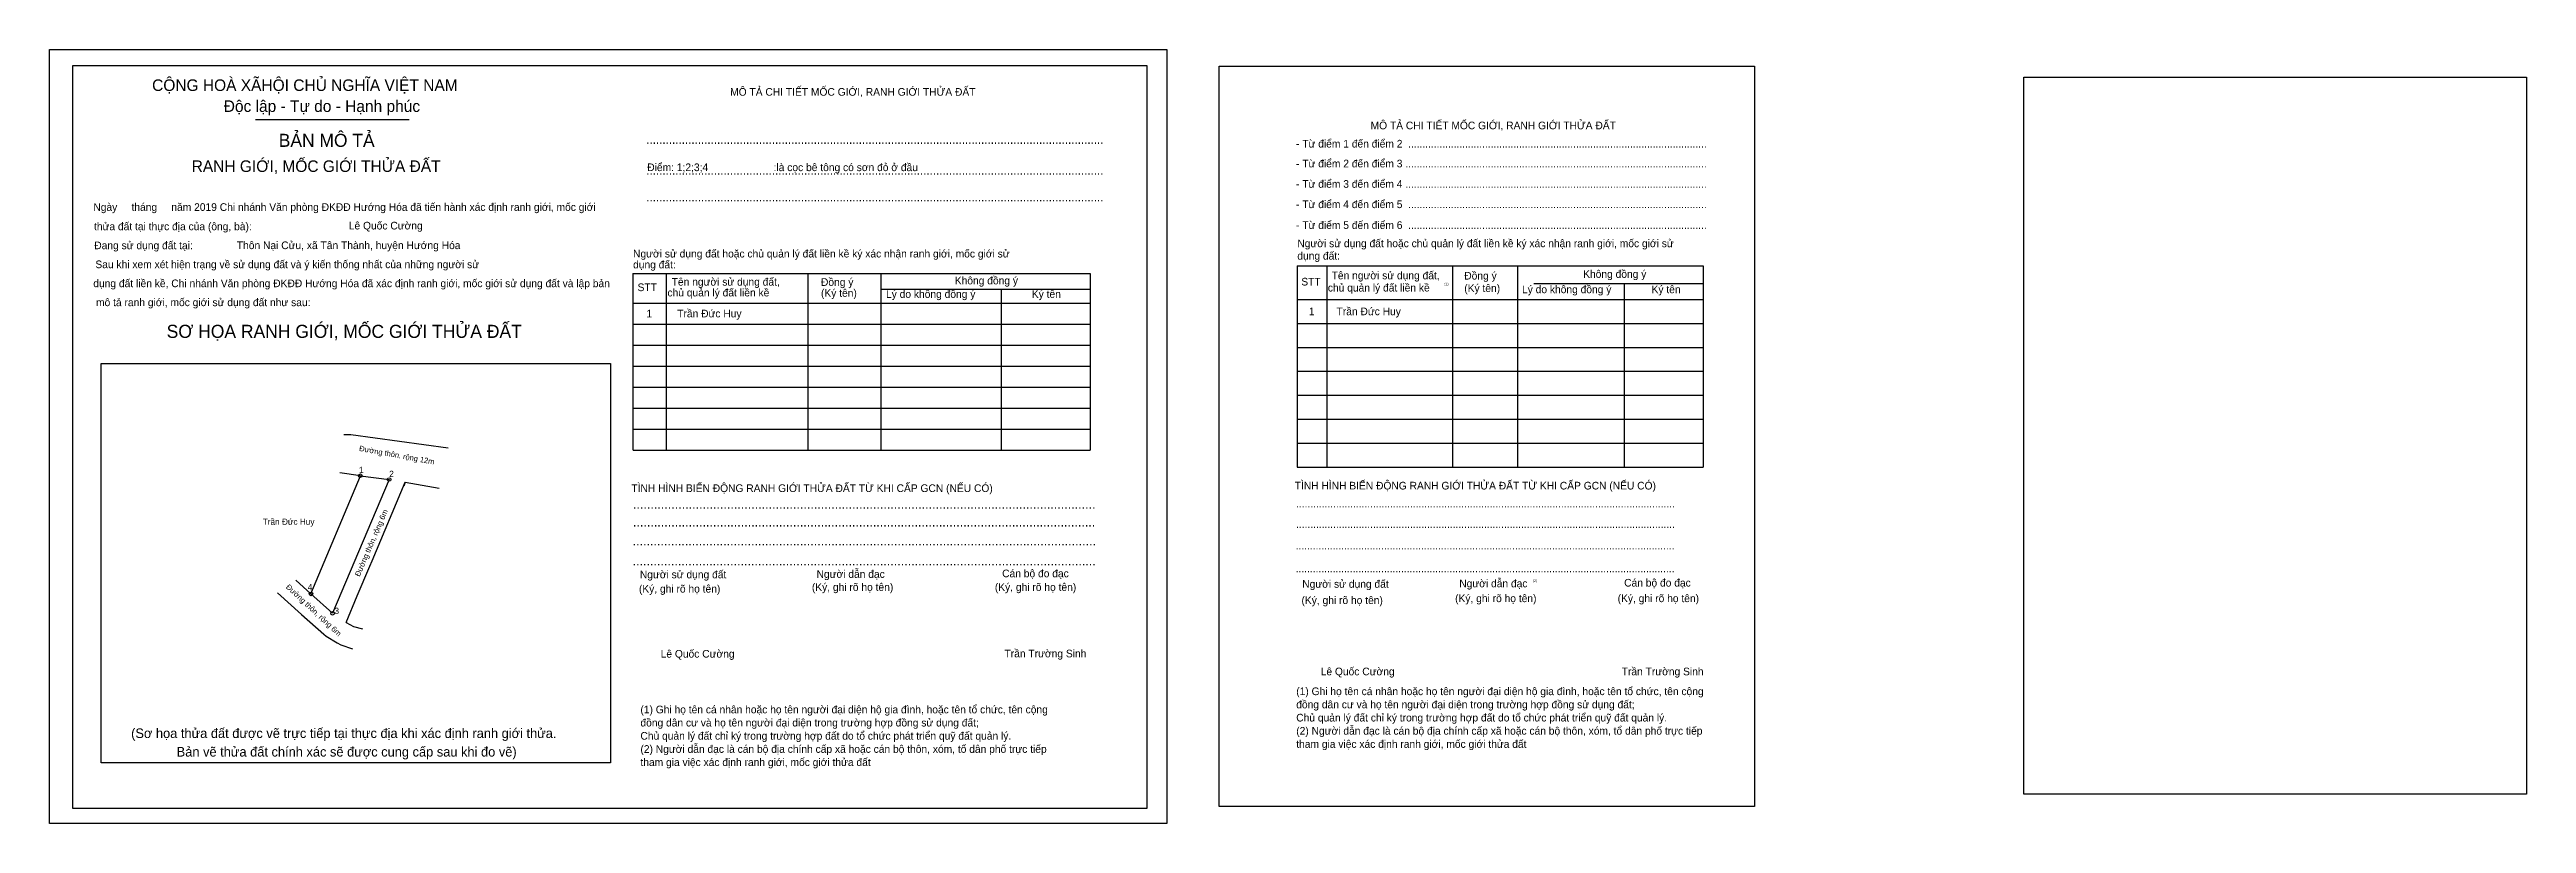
# Model space of a CAD drawing. Extents: x 129 to 541186, y 21 to 1835471.
# Drawn here: x 540502 to 541186, y 1835257 to 1835471 of the extents above.
import ezdxf

# ---------------------------------------------------------------- set-up
doc = ezdxf.new("R2010")
doc.units = 0
for name, color, linetype in [('bmtKhungInTrang1', 7, 'Continuous'), ('bmtKhungInTrang2', 7, 'Continuous'), ('bmtNoiDung', 7, 'Continuous'), ('bmtTemplate', 7, 'Continuous'), ('CanhThua', 7, 'Continuous'), ('Level 1', 7, 'Continuous'), ('Level 10', 7, 'Continuous'), ('Level 23', 7, 'Continuous'), ('MocDinhThua', 7, 'Continuous'), ('RauThua', 7, 'Continuous'), ('SoHieuDinhThua', 7, 'Continuous'), ('TenChuLanCan', 7, 'Continuous')]:
    doc.layers.add(name, color=color, linetype=linetype)

msp = doc.modelspace()

# ---------------------------------------------------------------- linework, layer by layer
at = {"layer": 'bmtKhungInTrang1'}
for points in [[(540502.31, 1835470.72), (540810.54, 1835470.72), (540810.54, 1835257.23), (540502.31, 1835257.23)], [(540508.69, 1835466.35), (540805.06, 1835466.35), (540805.06, 1835261.39), (540508.69, 1835261.39)]]:
    msp.add_lwpolyline(points, close=True, dxfattribs=at)
at = {"layer": 'bmtKhungInTrang2'}
msp.add_lwpolyline([(540825.03, 1835466.13), (540972.69, 1835466.13), (540972.69, 1835261.9), (540825.03, 1835261.9)], close=True, dxfattribs=at)
at = {"layer": 'bmtTemplate'}
for p, q in [((540559.17, 1835451.41), (540601.51, 1835451.41)), ((540854.66, 1835411.05), (540854.66, 1835355.52)), ((540889.39, 1835411.05), (540889.39, 1835355.52)), ((540907.26, 1835411.11), (540907.26, 1835355.52)), ((540958.55, 1835411.05), (540958.55, 1835355.52)), ((540672.41, 1835408.92), (540672.41, 1835360.18)), ((540711.51, 1835408.92), (540711.51, 1835360.18)), ((540731.62, 1835408.98), (540731.62, 1835360.18)), ((540731.62, 1835404.63), (540789.36, 1835404.63)), ((540789.36, 1835408.92), (540789.36, 1835360.18)), ((540911.79, 1835406.15), (540958.55, 1835406.15)), ((540663.3, 1835400.8), (540789.36, 1835400.8)), ((540846.56, 1835401.79), (540958.55, 1835401.79)), ((540663.3, 1835395), (540789.36, 1835395)), ((540846.56, 1835395.18), (540958.55, 1835395.18)), ((540663.3, 1835389.2), (540789.36, 1835389.2)), ((540663.3, 1835383.39), (540789.36, 1835383.39)), ((540846.56, 1835388.57), (540958.55, 1835388.57)), ((540663.3, 1835377.59), (540789.36, 1835377.59)), ((540846.56, 1835381.96), (540958.55, 1835381.96)), ((540663.3, 1835371.79), (540789.36, 1835371.79)), ((540846.56, 1835375.35), (540958.55, 1835375.35)), ((540663.3, 1835365.99), (540789.36, 1835365.99)), ((540846.56, 1835368.74), (540958.55, 1835368.74)), ((540663.3, 1835360.18), (540789.36, 1835360.18)), ((540846.56, 1835362.13), (540958.55, 1835362.13)), ((540846.56, 1835355.52), (540958.55, 1835355.52))]:
    msp.add_line(p, q, dxfattribs=at)
for points in [[(540508.69, 1835466.35), (540805.06, 1835466.35), (540805.06, 1835261.39), (540508.69, 1835261.39)], [(541047.01, 1835463.07), (541185.66, 1835463.07), (541185.66, 1835265.35), (541047.01, 1835265.35)], [(540516.53, 1835273.91), (540516.53, 1835384.13), (540657.04, 1835384.13), (540657.04, 1835273.91)]]:
    msp.add_lwpolyline(points, close=True, dxfattribs=at)
for points in [[(540846.49, 1835411.05), (540958.55, 1835411.05)], [(540846.49, 1835411.05), (540846.49, 1835355.52)], [(540663.22, 1835408.92), (540789.36, 1835408.92)], [(540663.22, 1835408.92), (540663.22, 1835360.18)], [(540764.82, 1835404.57), (540764.82, 1835360.18)], [(540936.76, 1835406.09), (540936.76, 1835355.52)]]:
    msp.add_lwpolyline(points, dxfattribs=at)
at = {"layer": 'CanhThua'}
for p, q in [((540574.43, 1835320.54), (540588.06, 1835353.16)), ((540596, 1835352.11), (540580.39, 1835315.21)), ((540588.06, 1835353.16), (540596, 1835352.11)), ((540580.39, 1835315.21), (540574.43, 1835320.54))]:
    msp.add_line(p, q, dxfattribs=at)
at = {"layer": 'Level 10'}
for points in [[(540587.2, 1835320.01), (540587.16, 1835320.02), (540590.71, 1835328.21)], [(540581.63, 1835307.08), (540582.64, 1835306.47), (540585.93, 1835305.44)]]:
    msp.add_lwpolyline(points, dxfattribs=at)
at = {"layer": 'Level 23'}
for p, q in [((540600.46, 1835351.36), (540609.81, 1835349.71)), ((540565.19, 1835320.82), (540571.82, 1835314.86)), ((540571.82, 1835314.86), (540577.97, 1835309.48)), ((540584.1, 1835312.68), (540587.2, 1835320.01))]:
    msp.add_line(p, q, dxfattribs=at)
for points in [[(540583.49, 1835364.54), (540585.46, 1835364.53), (540612.32, 1835360.81)], [(540590.71, 1835328.21), (540591.28, 1835329.65), (540600.46, 1835351.36)], [(540590.71, 1835328.21), (540591.28, 1835329.65), (540600.46, 1835351.36)], [(540577.97, 1835309.48), (540578.6, 1835308.93), (540581.63, 1835307.08)], [(540584.1, 1835312.68), (540586.19, 1835311.59), (540588.63, 1835310.88)]]:
    msp.add_lwpolyline(points, dxfattribs=at)
at = {"layer": 'MocDinhThua'}
for centre in [(540588.06, 1835353.16), (540596, 1835352.11), (540574.43, 1835320.54), (540580.39, 1835315.21)]:
    msp.add_circle(centre, 0.5, dxfattribs=at)
at = {"layer": 'RauThua'}
for p, q in [((540588.06, 1835353.16), (540582.44, 1835353.91)), ((540596, 1835352.11), (540596, 1835352.11)), ((540600.46, 1835351.36), (540600.01, 1835350.31)), ((540574.43, 1835320.54), (540570.23, 1835324.35)), ((540584.1, 1835312.68), (540584.56, 1835313.75))]:
    msp.add_line(p, q, dxfattribs=at)

# ---------------------------------------------------------------- texts
at = {"layer": 'bmtNoiDung'}
for s, height, p in [('Thôn Nại Cửu, xã Tân Thành, huyện Hướng Hóa', 2.1127, (540553.98, 1835415.67)), ('Lê Quốc Cường', 2.1127, (540584.87, 1835421.09)), ('1', 2.11, (540666.97, 1835396.84)), ('Trần Đức Huy ', 2.1127, (540675.48, 1835396.84)), ('1', 2.11, (540849.74, 1835397.43)), ('Trần Đức Huy ', 2.1127, (540857.38, 1835397.43)), ('Lê Quốc Cường', 2.1127, (540670.91, 1835302.98)), ('Trần Trường Sinh', 2.1127, (540765.78, 1835303.05)), ('Lê Quốc Cường', 2.1127, (540853.01, 1835298.1)), ('Trần Trường Sinh', 2.1127, (540936.05, 1835298.1))]:
    msp.add_text(s, height=height, dxfattribs=at).set_placement(p)
at = {"layer": 'bmtTemplate'}
for s, height, p in [('CỘNG HOÀ XÃHỘI CHỦ NGHĨA VIỆT NAM', 3.1959, (540530.61, 1835459.29)), ('MÔ TẢ CHI TIẾT MỐC GIỚI, RANH GIỚI THỬA ĐẤT', 2.1127, (540690.08, 1835457.98)), ('Độc lập - Tự do - Hạnh phúc', 3.1959, (540550.37, 1835453.51)), ('BẢN MÔ TẢ', 3.595, (540565.55, 1835443.88)), ('..............................................................................................................................................', 2.39076, (540666.94, 1835444.71)), ('- Từ điểm 1 đến điểm 2  .........................................................................................................', 2.11192, (540846.2, 1835443.69)), ('MÔ TẢ CHI TIẾT MỐC GIỚI, RANH GIỚI THỬA ĐẤT', 2.1119, (540866.78, 1835448.72)), ('RANH GIỚI, MỐC GIỚI THỬA ĐẤT', 3.1959, (540541.52, 1835436.95)), ('Điểm: 1;2;3;4                       :là cọc bê tông có sơn đỏ ở đầu', 2.1127, (540667.21, 1835437.18)), ('- Từ điểm 2 đến điểm 3 ..........................................................................................................', 2.11192, (540846.2, 1835438.21)), ('..............................................................................................................................................', 2.39076, (540666.94, 1835436.19)), ('- Từ điểm 3 đến điểm 4 ..........................................................................................................', 2.11192, (540846.2, 1835432.59)), ('Ngày     tháng     năm 2019 Chi nhánh Văn phòng ĐKĐĐ Hướng Hóa đã tiến hành xác định ranh giới, mốc giới ', 2.11272, (540514.4, 1835426.21)), ('..............................................................................................................................................', 2.39076, (540666.94, 1835428.82)), ('- Từ điểm 4 đến điểm 5  .........................................................................................................', 2.11192, (540846.2, 1835426.98)), ('thửa đất tại thực địa của (ông, bà):', 2.1127, (540514.58, 1835420.88)), ('Đang sử dụng đất tại:', 2.1127, (540514.65, 1835415.64)), ('- Từ điểm 5 đến điểm 6  .........................................................................................................', 2.11192, (540846.2, 1835421.23)), ('Người sử dụng đất hoặc chủ quản lý đất liền kề ký xác nhận ranh giới, mốc giới sử', 2.1119, (540846.56, 1835416.2)), ('Sau khi xem xét hiện trạng về sử dụng đất và ý kiến thống nhất của những người sử ', 2.1127, (540514.96, 1835410.41)), ('dụng đất:', 2.113, (540663.3, 1835410.35)), ('Người sử dụng đất hoặc chủ quản lý đất liền kề ký xác nhận ranh giới, mốc giới sử', 2.1127, (540663.3, 1835413.36)), ('dụng đất:', 2.112, (540846.56, 1835412.77)), ('dụng đất liền kề, Chi nhánh Văn phòng ĐKĐĐ Hướng Hóa đã xác định ranh giới, mốc giới sử dụng đất và lập bản', 2.11272, (540514.38, 1835405.17)), ('STT', 2.113, (540664.54, 1835404.08)), ('chủ quản lý đất liền kề', 2.1127, (540672.78, 1835402.62)), ('Tên người sử dụng đất,', 2.1127, (540673.95, 1835405.59)), ('Đồng ý', 2.113, (540715.14, 1835405.53)), ('(Ký tên)', 2.113, (540715.14, 1835402.51)), ('Lý do không đồng ý', 2.1127, (540733.08, 1835402.22)), ('Không đồng ý', 2.1127, (540752.06, 1835405.94)), ('Ký tên', 2.113, (540773.31, 1835402.22)), ('STT', 2.112, (540847.66, 1835405.63)), ('chủ quản lý đất liền kề', 2.1119, (540854.98, 1835403.97)), ('Tên người sử dụng đất,', 2.1119, (540856.02, 1835407.35)), ('(1)', 0.704, (540887.1, 1835405.7)), ('Đồng ý', 2.112, (540892.62, 1835407.28)), ('(Ký tên)', 2.112, (540892.62, 1835403.84)), ('Lý do không đồng ý', 2.1119, (540908.55, 1835403.51)), ('Không đồng ý', 2.1119, (540925.42, 1835407.74)), ('Ký tên', 2.112, (540944.29, 1835403.51)), ('mô tả ranh giới, mốc giới sử dụng đất như sau:', 2.1127, (540515.14, 1835399.93)), ('SƠ HỌA RANH GIỚI, MỐC GIỚI THỬA ĐẤT', 3.6064, (540534.62, 1835391.18)), ('TÌNH HÌNH BIẾN ĐỘNG RANH GIỚI THỬA ĐẤT TỪ KHI CẤP GCN (NẾU CÓ)', 2.1127, (540662.83, 1835348.66)), ('TÌNH HÌNH BIẾN ĐỘNG RANH GIỚI THỬA ĐẤT TỪ KHI CẤP GCN (NẾU CÓ)', 2.1119, (540845.84, 1835349.36)), ('.....................................................................................................................................', 2.58243, (540663.28, 1835344.06)), ('.....................................................................................................................................', 2.11509, (540846.2, 1835344.39)), ('.....................................................................................................................................', 2.58109, (540663.28, 1835339.13)), ('.....................................................................................................................................', 2.11509, (540846.2, 1835338.77)), ('.....................................................................................................................................', 2.5876, (540663.16, 1835333.91)), ('.....................................................................................................................................', 2.58626, (540663.16, 1835328.4)), ('.....................................................................................................................................', 2.11509, (540846.09, 1835332.82)), ('(Ký, ghi rõ họ tên)', 2.1127, (540664.92, 1835320.92)), ('Người sử dụng đất', 2.1127, (540665.17, 1835324.86)), ('(Ký, ghi rõ họ tên)', 2.1127, (540712.63, 1835321.38)), ('Người dẫn đạc', 2.1127, (540713.92, 1835324.98)), ('(Ký, ghi rõ họ tên)', 2.1127, (540763.11, 1835321.38)), ('Cán bộ đo đạc', 2.1127, (540765.13, 1835325.15)), ('.....................................................................................................................................', 2.11509, (540846.09, 1835326.55)), ('Người sử dụng đất', 2.1119, (540847.92, 1835322.25)), ('Người dẫn đạc', 2.1119, (540891.24, 1835322.38)), ('(2)', 0.704, (540911.52, 1835323.84)), ('Cán bộ đo đạc', 2.1119, (540936.73, 1835322.58)), ('(Ký, ghi rõ họ tên)', 2.1119, (540847.71, 1835317.76)), ('(Ký, ghi rõ họ tên)', 2.1119, (540890.09, 1835318.28)), ('(Ký, ghi rõ họ tên)', 2.1119, (540934.94, 1835318.28)), ('(1) Ghi họ tên cá nhân hoặc họ tên người đại diện hộ gia đình, hoặc tên tổ chức, tên cộng', 2.1119, (540846.26, 1835292.63)), ('(1) Ghi họ tên cá nhân hoặc họ tên người đại diện hộ gia đình, hoặc tên tổ chức, tên cộng', 2.1119, (540665.33, 1835287.61)), ('đồng dân cư và họ tên người đại diện trong trường hợp đồng sử dụng đất;', 2.1119, (540846.26, 1835289)), ('Chủ quản lý đất chỉ ký trong trường hợp đất do tổ chức phát triển quỹ đất quản lý.', 2.1119, (540846.26, 1835285.36)), ('(Sơ họa thửa đất được vẽ trực tiếp tại thực địa khi xác định ranh giới thửa.', 2.646, (540524.82, 1835280.8)), ('đồng dân cư và họ tên người đại diện trong trường hợp đồng sử dụng đất;', 2.1119, (540665.33, 1835283.98)), ('Chủ quản lý đất chỉ ký trong trường hợp đất do tổ chức phát triển quỹ đất quản lý.', 2.1119, (540665.33, 1835280.34)), ('(2) Người dẫn đạc là cán bộ địa chính cấp xã hoặc cán bộ thôn, xóm, tổ dân phố trực tiếp', 2.1119, (540846.26, 1835281.73)), ('Bản vẽ thửa đất chính xác sẽ được cung cấp sau khi đo vẽ)', 2.646, (540537.38, 1835275.68)), ('tham gia việc xác định ranh giới, mốc giới thửa đất', 2.1119, (540665.33, 1835273.07)), ('(2) Người dẫn đạc là cán bộ địa chính cấp xã hoặc cán bộ thôn, xóm, tổ dân phố trực tiếp', 2.1119, (540665.33, 1835276.71)), ('tham gia việc xác định ranh giới, mốc giới thửa đất', 2.1119, (540846.26, 1835278.09))]:
    msp.add_text(s, height=height, dxfattribs=at).set_placement(p)
at = {"layer": 'Level 1'}
for s, rotation, p in [('Đường thôn. rộng 12m', 349.61693, (540587.64, 1835360.02)), ('Đường thôn, rộng 6m', 66.66313, (540587.84, 1835325.21)), ('Đường thôn, rộng 6m', 317.15285, (540567.4, 1835322.28))]:
    msp.add_text(s, height=1.5, rotation=rotation, dxfattribs=at).set_placement(p)
at = {"layer": 'SoHieuDinhThua'}
for s, p in [('1', (540587.69, 1835353.92)), ('2', (540596.03, 1835352.82)), ('4', (540573.53, 1835321.54)), ('3', (540580.92, 1835315.02))]:
    msp.add_text(s, height=1.7, dxfattribs=at).set_placement(p)
at = {"layer": 'TenChuLanCan'}
msp.add_text('Trần Đức Huy', height=1.6999, dxfattribs=at).set_placement((540561.13, 1835339.61))

doc.saveas('drawing.dxf')
